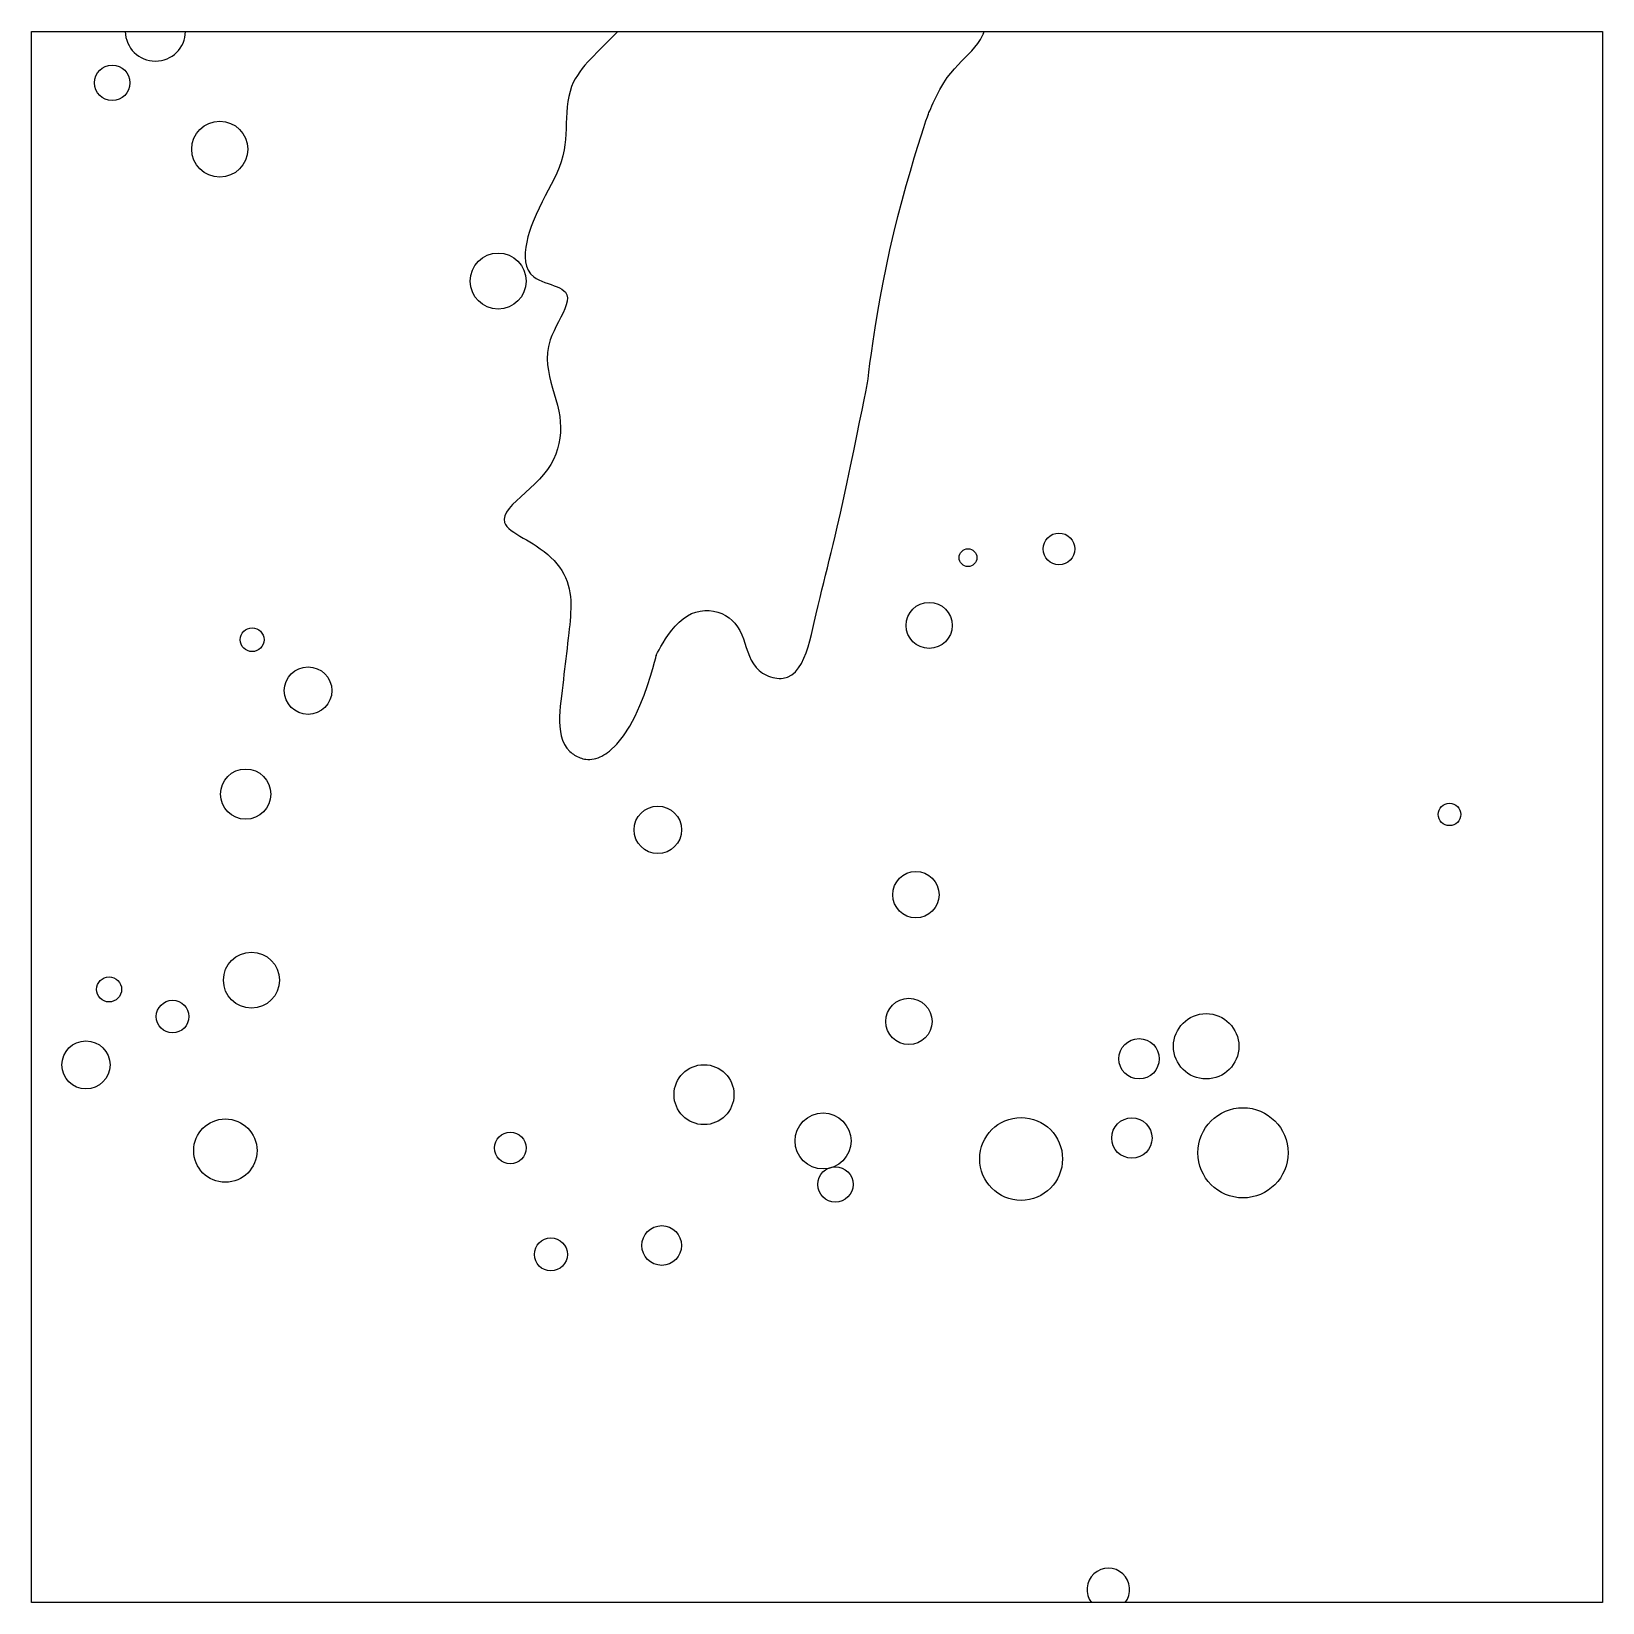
# Model space of a CAD drawing. Extents: x 32.54 to 35.32, y 25.29 to 28.07.
import ezdxf

# ---------------------------------------------------------------- set-up
doc = ezdxf.new("R2010")
doc.units = 0
for name, color, linetype in [('LAYER25', 5, 'CONTINUOUS'), ('LAYER52', 7, 'CONTINUOUS'), ('LAYER8', 7, 'CONTINUOUS')]:
    doc.layers.add(name, color=color, linetype=linetype)

msp = doc.modelspace()

# ---------------------------------------------------------------- linework, layer by layer
at = {"layer": 'LAYER25', "color": 5, "linetype": 'CONTINUOUS'}
for points in [[(32.5448, 27.5838), (32.5448, 28.0658)], [(32.5448, 28.0658), (35.3219, 28.0658)], [(35.3219, 28.0658), (35.3219, 27.5499)], [(32.5448, 25.3524), (32.5448, 27.5838)], [(35.3219, 27.5499), (35.3219, 25.2886)], [(32.5448, 25.2886), (32.5448, 25.3524)], [(35.3219, 25.2886), (32.5448, 25.2886)]]:
    msp.add_lwpolyline(points, dxfattribs=at)
at = {"layer": 'LAYER52', "color": 7, "linetype": 'CONTINUOUS'}
for centre, radius in [((34.6212, 26.2719), 0.0578), ((32.6412, 26.239), 0.0425), ((34.5026, 26.2498), 0.0357), ((34.6863, 26.0836), 0.0797), ((32.8876, 26.0875), 0.056), ((33.9441, 26.1045), 0.0495), ((34.2941, 26.0728), 0.0732), ((34.4899, 26.1097), 0.0357), ((33.3912, 26.0922), 0.0279), ((33.9659, 26.0277), 0.0312), ((33.6588, 25.9198), 0.0351), ((33.463, 25.904), 0.0292)]:
    msp.add_circle(centre, radius, dxfattribs=at)
at = {"layer": 'LAYER8', "color": 1, "linetype": 'CONTINUOUS'}
for points in [[(33.5813, 28.0658), (33.5791, 28.0636), (33.5769, 28.0613), (33.5747, 28.0591), (33.5725, 28.0569), (33.5704, 28.0547), (33.5682, 28.0525), (33.566, 28.0503), (33.5637, 28.048), (33.5615, 28.0458), (33.5593, 28.0436), (33.5571, 28.0414), (33.5548, 28.0391), (33.5494, 28.0338), (33.544, 28.0284), (33.5386, 28.0229), (33.5334, 28.0174), (33.5282, 28.0118), (33.5232, 28.006), (33.5184, 28.0002), (33.514, 27.9942), (33.5098, 27.9881), (33.506, 27.9818), (33.5026, 27.9753), (33.4997, 27.9686), (33.4968, 27.9599), (33.4946, 27.9509), (33.4929, 27.9417), (33.4918, 27.9323), (33.491, 27.9227), (33.4905, 27.9131), (33.4901, 27.9034), (33.4898, 27.8938), (33.4894, 27.8843), (33.4887, 27.8748), (33.4878, 27.8656), (33.4865, 27.8565), (33.4841, 27.8458), (33.481, 27.8355), (33.4774, 27.8254), (33.4732, 27.8154), (33.4685, 27.8055), (33.4636, 27.7955), (33.4583, 27.7854), (33.453, 27.7751), (33.4475, 27.7646), (33.4421, 27.7536), (33.4368, 27.7421), (33.4318, 27.73), (33.4284, 27.7211), (33.4252, 27.7119), (33.4224, 27.7027), (33.4202, 27.6934), (33.4185, 27.6842), (33.4175, 27.6752), (33.4173, 27.6666), (33.4181, 27.6584), (33.4199, 27.6507), (33.4229, 27.6437), (33.4271, 27.6375), (33.4327, 27.6321), (33.4371, 27.6292), (33.4419, 27.6266), (33.447, 27.6242), (33.4524, 27.6221), (33.4579, 27.6201), (33.4634, 27.6182), (33.4687, 27.6163), (33.4738, 27.6143), (33.4784, 27.6123), (33.4826, 27.61), (33.4861, 27.6075), (33.4889, 27.6047), (33.4913, 27.6), (33.4922, 27.5947), (33.4918, 27.5888), (33.4902, 27.5823), (33.4876, 27.5754), (33.4844, 27.5681), (33.4806, 27.5605), (33.4766, 27.5527), (33.4725, 27.5446), (33.4685, 27.5366), (33.4649, 27.5285), (33.4618, 27.5204), (33.4587, 27.5091), (33.457, 27.4981), (33.4565, 27.4873), (33.457, 27.4767), (33.4585, 27.4662), (33.4605, 27.4559), (33.4631, 27.4456), (33.466, 27.4354), (33.469, 27.4253), (33.472, 27.4151), (33.4747, 27.4049), (33.4769, 27.3946), (33.4785, 27.3852), (33.4795, 27.3757), (33.4799, 27.3661), (33.4797, 27.3566), (33.4788, 27.347), (33.4772, 27.3375), (33.4748, 27.328), (33.4716, 27.3186), (33.4676, 27.3094), (33.4627, 27.3002), (33.4569, 27.2912), (33.4501, 27.2824), (33.4428, 27.2742), (33.4348, 27.2662), (33.4265, 27.2584), (33.4182, 27.2508), (33.41, 27.2434), (33.4023, 27.2362), (33.3953, 27.2293), (33.3893, 27.2225), (33.3847, 27.216), (33.3815, 27.2097), (33.3803, 27.2036), (33.3811, 27.1978), (33.3828, 27.1941), (33.3854, 27.1906), (33.3888, 27.1872), (33.3929, 27.1838), (33.3975, 27.1804), (33.4026, 27.1771), (33.408, 27.1737), (33.4137, 27.1703), (33.4196, 27.1669), (33.4256, 27.1635), (33.4315, 27.1599), (33.4372, 27.1563), (33.4443, 27.1515), (33.451, 27.1465), (33.4573, 27.1414), (33.4631, 27.1361), (33.4685, 27.1306), (33.4735, 27.1249), (33.478, 27.119), (33.4821, 27.1129), (33.4858, 27.1067), (33.4889, 27.1003), (33.4916, 27.0937), (33.4938, 27.0868), (33.4954, 27.0803), (33.4966, 27.0736), (33.4974, 27.0667), (33.498, 27.0598), (33.4982, 27.0528), (33.4982, 27.0457), (33.4979, 27.0385), (33.4975, 27.0314), (33.497, 27.0242), (33.4963, 27.017), (33.4955, 27.0099), (33.4948, 27.0029), (33.4937, 26.9935), (33.4926, 26.9843), (33.4916, 26.9751), (33.4905, 26.966), (33.4894, 26.9569), (33.4883, 26.9478), (33.4872, 26.9387), (33.4861, 26.9294), (33.485, 26.92), (33.4839, 26.9105), (33.4827, 26.9008), (33.4816, 26.8908), (33.4805, 26.8819), (33.4796, 26.8729), (33.4788, 26.8638), (33.4784, 26.8547), (33.4783, 26.8458), (33.4787, 26.8371), (33.4797, 26.8286), (33.4813, 26.8205), (33.4837, 26.8128), (33.487, 26.8056), (33.4913, 26.799), (33.4967, 26.793), (33.4986, 26.7913), (33.5007, 26.7896), (33.5028, 26.7881), (33.505, 26.7866), (33.5073, 26.7852), (33.5097, 26.784), (33.5121, 26.7829), (33.5146, 26.7819), (33.5171, 26.781), (33.5197, 26.7803), (33.5222, 26.7797), (33.5248, 26.7793), (33.5284, 26.779), (33.532, 26.779), (33.5356, 26.7793), (33.5392, 26.7799), (33.5427, 26.7808), (33.5463, 26.7819), (33.5498, 26.7833), (33.5532, 26.785), (33.5566, 26.7868), (33.56, 26.7889), (33.5633, 26.7912), (33.5665, 26.7937), (33.5796, 26.806), (33.5915, 26.8209), (33.6023, 26.8376), (33.6119, 26.8556), (33.6204, 26.874), (33.6277, 26.8923), (33.634, 26.9098), (33.6391, 26.9259), (33.6432, 26.9398), (33.6462, 26.951), (33.6482, 26.9588), (33.6491, 26.9624), (33.6491, 26.9625), (33.6491, 26.9625), (33.6491, 26.9626), (33.6491, 26.9626), (33.6491, 26.9626), (33.6491, 26.9626), (33.6491, 26.9626), (33.6491, 26.9626), (33.6491, 26.9625), (33.6491, 26.9625), (33.6491, 26.9625), (33.6491, 26.9624), (33.649, 26.9623), (33.649, 26.9623), (33.649, 26.9622), (33.649, 26.9622), (33.6489, 26.9621), (33.6489, 26.9621), (33.6489, 26.9621), (33.6489, 26.9621), (33.6489, 26.9621), (33.649, 26.9622), (33.649, 26.9623), (33.6491, 26.9624), (33.6499, 26.9643), (33.6516, 26.9677), (33.6541, 26.9725), (33.6573, 26.9783), (33.6612, 26.9849), (33.6658, 26.9922), (33.6709, 26.9997), (33.6767, 27.0072), (33.6829, 27.0146), (33.6896, 27.0215), (33.6967, 27.0277), (33.7042, 27.0329), (33.7117, 27.0367), (33.7193, 27.0395), (33.7271, 27.0413), (33.735, 27.0421), (33.7428, 27.042), (33.7504, 27.041), (33.7578, 27.0392), (33.7649, 27.0367), (33.7716, 27.0334), (33.7779, 27.0294), (33.7835, 27.0248), (33.7884, 27.0197), (33.7931, 27.0134), (33.797, 27.0066), (33.8003, 26.9994), (33.8032, 26.992), (33.8058, 26.9843), (33.8083, 26.9767), (33.811, 26.969), (33.8139, 26.9616), (33.8171, 26.9545), (33.821, 26.9478), (33.8256, 26.9416), (33.8312, 26.9361), (33.8341, 26.9338), (33.8373, 26.9316), (33.8407, 26.9296), (33.8442, 26.9279), (33.8478, 26.9263), (33.8514, 26.925), (33.8551, 26.924), (33.8589, 26.9231), (33.8626, 26.9226), (33.8663, 26.9223), (33.8698, 26.9223), (33.8733, 26.9226), (33.8815, 26.9246), (33.8887, 26.9285), (33.8952, 26.934), (33.9008, 26.9408), (33.9059, 26.9488), (33.9103, 26.9578), (33.9142, 26.9676), (33.9176, 26.9779), (33.9207, 26.9886), (33.9235, 26.9995)], [(33.9235, 26.9995), (33.926, 27.0104), (33.9285, 27.021), (33.932, 27.0366), (33.9355, 27.0512), (33.9389, 27.0652), (33.9421, 27.0787), (33.9454, 27.0919), (33.9486, 27.1049), (33.9518, 27.1179), (33.9551, 27.1311), (33.9584, 27.1447), (33.9618, 27.1588), (33.9652, 27.1736), (33.9689, 27.1893), (33.9746, 27.2145), (33.9805, 27.2414), (33.9865, 27.2692), (33.9924, 27.2971), (33.9982, 27.3246), (34.0036, 27.3508), (34.0086, 27.375), (34.0131, 27.3966), (34.0168, 27.4148), (34.0197, 27.4288), (34.0216, 27.4381), (34.0223, 27.4418), (34.0223, 27.4418), (34.0224, 27.4418), (34.0224, 27.4418), (34.0224, 27.4418), (34.0224, 27.4418), (34.0224, 27.4418), (34.0224, 27.4418), (34.0223, 27.4417), (34.0223, 27.4417), (34.0223, 27.4417), (34.0223, 27.4417), (34.0223, 27.4418), (34.0226, 27.4446), (34.0235, 27.452), (34.0249, 27.4634), (34.0269, 27.4786), (34.0295, 27.4969), (34.0326, 27.5181), (34.0362, 27.5416), (34.0404, 27.5671), (34.0451, 27.5941), (34.0503, 27.6222), (34.056, 27.651), (34.0622, 27.68), (34.0691, 27.7097), (34.0764, 27.7387), (34.0838, 27.7668), (34.0912, 27.7937), (34.0984, 27.8189), (34.1053, 27.8421), (34.1117, 27.8629), (34.1174, 27.881), (34.1222, 27.896), (34.126, 27.9075), (34.1286, 27.9151), (34.1298, 27.9186), (34.1298, 27.9187), (34.1298, 27.9187), (34.1298, 27.9187), (34.1298, 27.9188), (34.1298, 27.9188), (34.1298, 27.9188), (34.1298, 27.9188), (34.1298, 27.9188), (34.1298, 27.9187), (34.1298, 27.9187), (34.1298, 27.9187), (34.1298, 27.9186), (34.1297, 27.9185), (34.1297, 27.9185), (34.1297, 27.9184), (34.1297, 27.9184), (34.1296, 27.9183), (34.1296, 27.9183), (34.1296, 27.9183), (34.1296, 27.9183), (34.1296, 27.9183), (34.1297, 27.9184), (34.1297, 27.9185), (34.1298, 27.9186), (34.1303, 27.92), (34.1313, 27.9224), (34.1327, 27.9256), (34.1344, 27.9297), (34.1365, 27.9344), (34.1388, 27.9396), (34.1414, 27.9452), (34.1443, 27.9511), (34.1473, 27.9571), (34.1506, 27.9632), (34.1539, 27.9691), (34.1573, 27.9748), (34.1635, 27.9841), (34.1698, 27.9923), (34.1762, 27.9999), (34.1826, 28.0068), (34.189, 28.0133), (34.1952, 28.0196), (34.2012, 28.0256), (34.207, 28.0317), (34.2125, 28.038), (34.2176, 28.0446), (34.2222, 28.0517), (34.2263, 28.0595), (34.2266, 28.06), (34.2268, 28.0605), (34.227, 28.061), (34.2273, 28.0616), (34.2275, 28.0621), (34.2277, 28.0626), (34.228, 28.0631), (34.2282, 28.0636), (34.2284, 28.0642), (34.2286, 28.0647), (34.2289, 28.0652), (34.2291, 28.0658)]]:
    msp.add_lwpolyline(points, dxfattribs=at)
at = {"layer": 'LAYER8', "color": 7, "linetype": 'CONTINUOUS'}
for centre, radius in [((32.6876, 27.9749), 0.0313), ((32.8776, 27.8577), 0.0495), ((33.3698, 27.6245), 0.0495), ((34.361, 27.1511), 0.028), ((34.2003, 27.1356), 0.0157), ((34.1316, 27.0159), 0.0407), ((32.9349, 26.9906), 0.021), ((33.0338, 26.9006), 0.042), ((32.9235, 26.7176), 0.0444), ((33.652, 26.6545), 0.0419), ((35.0512, 26.6818), 0.0199), ((34.1082, 26.5399), 0.041), ((32.9337, 26.3888), 0.0495), ((32.6821, 26.3724), 0.0221), ((34.0958, 26.3159), 0.0409), ((32.7943, 26.3244), 0.0288), ((33.7336, 26.1864), 0.053)]:
    msp.add_circle(centre, radius, dxfattribs=at)
for centre, radius, start, end in [((32.7639, 28.0666), 0.0533, -179.1125, -0.8876), ((34.4484, 25.3116), 0.0377, -37.4408, -142.5615)]:
    msp.add_arc(centre, radius, start, end, dxfattribs=at)

doc.saveas('drawing.dxf')
